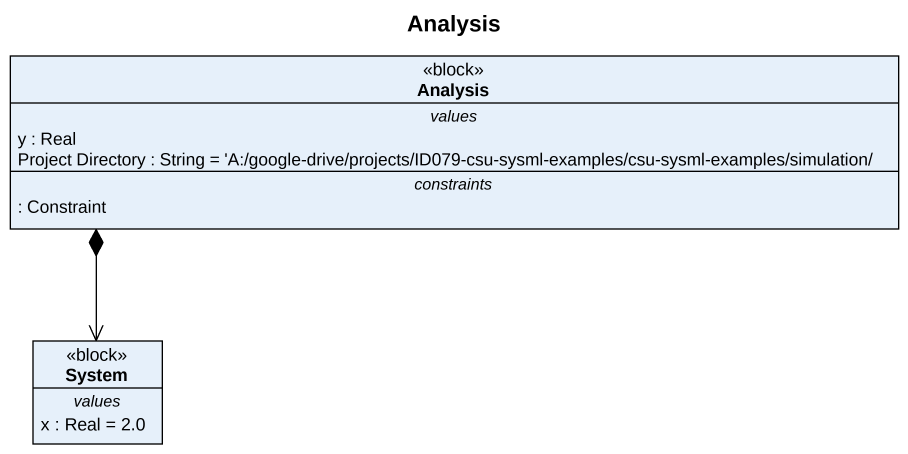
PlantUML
@startuml
title Analysis
hide circle
hide empty members
class Analysis <<block>> {
  -- values --
  y : Real
  Project Directory : String = 'A:/google-drive/projects/ID079-csu-sysml-examples/csu-sysml-examples/simulation/
  -- constraints --
  : Constraint
}
class System <<block>> {
  -- values --
  x : Real = 2.0
}
Analysis *--> System
@enduml
